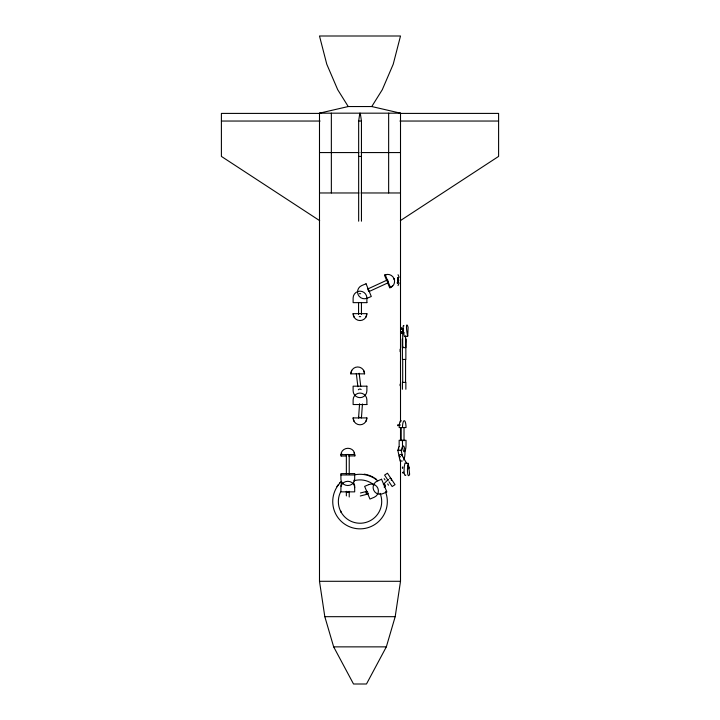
<?xml version="1.0" encoding="UTF-8"?>
<svg xmlns="http://www.w3.org/2000/svg" width="720" height="720" viewBox="0 0 720 720"><rect width="100%" height="100%" fill="white"/><g stroke="black" fill="none" stroke-linecap="round" stroke-linejoin="round"><path stroke-width="1.08" d="M397.971 279.747L397.827 281.88L397.998 277.632L397.8 278.748M407.727 336.114L408.105 327.384A6.885 1.053 81.6 0 0 406.485 326.52A6.885 1.053 81.6 0 0 407.727 336.114L404.37 336.609L403.677 333.414A6.885 1.053 81.6 0 1 404.001 325.854M358.569 417.708L359.586 403.74M362.448 403.947L361.431 417.915A1.431 0.765 4.2 0 0 361.053 417.339M398.097 425.196L397.899 425.772L398.043 424.431M363.663 370.404L364.59 373.851L350.82 373.851L351.747 370.404M354.042 317.106L353.115 313.659L366.885 313.659L365.958 317.106M354.042 421.353L353.115 417.915L366.885 417.915L365.958 421.353M358.659 221.193L358.659 121.041L359.784 113.409L360.315 113.409L361.449 121.041L361.449 221.193M400.509 421.929L400.509 113.175L371.763 106.542L348.237 106.542L319.491 113.175L319.491 581.292L324.81 616.68L333.666 646.866L353.52 684L366.48 684L386.334 646.866L395.19 616.68L400.509 581.292L400.509 460.089M346.41 455.976L341.127 456.039L341.721 453.672M399.969 424.431L399.969 425.547M397.827 281.88L398.286 279.828M402.3 461.025L400.077 461.025L397.854 450.27L398.781 447.408A6.885 1.782 -90 0 1 399.186 446.481M402.516 456.723L401.184 450.27L402.111 447.408A6.885 1.782 -90 0 1 404.613 448.488A6.885 1.782 -90 0 1 404.334 458.163L403.713 460.071M404.082 333.009L403.803 332.235M397.332 283.086L398.277 280.593M398.043 285.597L399.132 282.96M371.763 106.542L382.284 89.712L393.219 64.233L400.509 36L319.491 36L326.781 64.233L337.716 89.712L348.237 106.542M405.891 474.993L405.495 475.461A6.885 1.485 -87.1 0 1 404.361 466.029L404.964 463.203L408.321 463.374L409.626 474.255A6.885 1.485 -87.1 0 1 407.592 473.013A6.885 1.485 -87.1 0 1 408.321 463.374M392.553 285.84L389.799 287.955L387.765 283.068M383.823 483.903L388.35 479.421M400.32 220.662L498.6 156.411L498.6 113.409L399.933 113.409M386.955 281.115L384.516 275.256L385.2 274.86A6.885 6.705 60.1 0 1 394.047 278.685A6.885 6.705 60.1 0 1 390.483 287.568L385.2 274.86M398.691 448.191L398.529 450.531M368.136 288.819L386.793 280.224M369.342 291.42L387.999 282.825M384.516 275.256L386.208 274.815M360.477 492.975L366.741 491.391A1.431 1.134 75.8 0 0 366.426 493.758A1.431 1.134 75.8 0 0 368.298 493.137M360.261 495.99L367.569 494.136M348.822 454.5L346.563 454.491M341.127 456.039L340.938 454.671L354.681 454.527L354.87 455.886L348.525 455.958M319.491 113.175L400.509 113.175M320.067 113.409L221.4 113.409L221.4 156.411L319.68 220.662M221.4 121.041L320.067 121.041M358.659 121.041L361.449 121.041M399.933 121.041L498.6 121.041M319.491 152.568L358.956 152.568M361.044 152.568L400.509 152.568M358.659 156.411L361.449 156.411M319.491 192.969L358.956 192.969M361.044 192.969L400.509 192.969M359.262 293.697L360.693 293.697M359.262 316.647L360.693 316.647M397.854 450.27L401.184 450.27M340.911 474.966L354.681 474.966M319.491 581.292L400.509 581.292M324.81 616.68L395.19 616.68M333.666 646.866L386.334 646.866M388.089 480.384L384.597 475.11L387.459 473.211L395.037 484.641L392.166 486.54L389.043 481.824M384.174 478.629L385.038 479.934M387.648 483.876L388.521 485.19M401.859 454.914L406.746 463.491M407.835 465.399L408.924 467.307M353.997 452.736L354.87 455.886M398.043 274.689L399.132 277.317M397.215 282.591L397.503 283.608L398.7 279.936L398.079 282.087L398.079 277.614M359.154 373.212L360.765 386.505M356.301 373.446L357.903 386.748M405.855 389.259L405.855 382.374L402.408 382.374L402.408 389.259M405.567 335.835L405.567 342.504M405.567 359.433L405.567 382.374M404.028 427.653L404.028 440.766M402.696 329.202L402.696 346.986M402.696 359.433L402.696 382.374M402.48 440.28L402.48 444.87A6.885 1.782 -90 0 0 404.262 451.746A6.885 1.782 -90 0 0 406.035 444.87L406.035 440.28L399.15 440.28L399.15 444.87A6.885 1.782 -90 0 0 399.213 446.643M401.166 427.653L401.166 440.766M400.509 427.536L400.509 439.884M400.113 349.191L400.113 351.693M400.113 384.147L400.113 385.731M388.647 113.175L388.647 192.969M361.431 302.436L361.431 314.46M360 113.175L360 115.362M358.569 302.436L358.569 314.46M349.227 455.553L349.227 474.12M349.227 491.544L349.227 496.998M346.356 454.464L346.356 474.12M346.356 491.517L346.356 495.882M331.353 113.175L331.353 192.969M367.335 491.391A1.431 1.134 75.8 0 1 367.623 491.535M383.346 484.443A1.431 1.332 45.3 0 1 385.389 485.406A1.431 1.332 45.3 0 1 384.084 487.062M389.718 478.35A1.431 1.332 45.3 0 1 391.311 480.465M400.527 456.84A1.431 1.125 -29.7 0 1 400.185 456.849M399.861 456.768A1.431 1.125 -29.7 0 1 399.501 455.193A1.431 1.125 -29.7 0 1 401.4 454.536M401.661 454.689A1.431 1.125 -29.7 0 1 401.967 455.184M408.726 467.082A1.431 1.125 -29.7 0 1 408.582 468.774M402.48 427.554A6.885 1.782 -90 0 1 404.262 420.669A6.885 1.782 -90 0 1 406.035 427.554L399.15 427.554L399.393 424.116A6.885 1.782 -90 0 1 401.391 420.903M403.434 329.976A1.431 0.909 0 0 1 403.389 328.41M402.903 347.436A1.431 0.909 0 0 1 402.876 346.527M366.885 313.659A6.885 6.885 0 0 1 360 320.544A6.885 6.885 0 0 1 353.115 313.659M369.432 291.321A1.431 0.477 65.3 0 1 369.045 291.348M368.865 291.186A1.431 0.477 65.3 0 1 368.172 289.989M368.064 289.647A1.431 0.477 65.3 0 1 368.622 289.044M388.503 282.141A1.431 0.477 65.3 0 1 387.684 279.873M358.605 417.915A1.431 0.765 4.2 0 1 359.028 417.195M366.885 417.915A6.885 6.885 0 0 1 360 424.791A6.885 6.885 0 0 1 353.115 417.915M358.353 389.835A1.431 0.9 -6.9 0 1 359.712 389.052A1.431 0.9 -6.9 0 1 361.107 389.601M350.82 373.851A6.885 6.885 0 0 1 357.705 366.966A6.885 6.885 0 0 1 364.59 373.851M340.911 486.288A6.885 6.336 0 0 1 341.829 483.12M353.754 483.12A6.885 6.336 0 0 1 354.681 486.288L354.681 491.859L340.911 491.859L340.911 487.638A6.885 6.336 0 0 1 347.796 481.302A6.885 6.336 0 0 1 354.681 487.638M349.182 491.319A1.431 0.846 0 0 1 347.769 492.372A1.431 0.846 0 0 1 346.419 491.292M341.145 512.541A6.885 5.571 0 0 1 340.911 511.101M354.447 479.484A6.885 6.336 0 0 1 353.754 481.014M340.938 454.671A6.885 6.309 -8.1 0 1 347.895 448.281A6.885 6.309 -8.1 0 1 354.681 454.527M385.452 491.625A27.297 27.297 0 0 1 373.356 525.384A27.297 27.297 0 0 1 338.256 518.022A27.297 27.297 0 0 1 340.749 482.247M354.978 474.75A27.297 27.297 0 0 1 377.865 480.906M380.07 493.29A21.681 21.681 0 0 1 359.055 523.224A21.681 21.681 0 0 1 340.812 491.526M354.447 480.618A21.681 21.681 0 0 1 373.986 484.983M336.933 486.594A27.297 27.297 0 0 1 338.085 484.902M339.363 483.3A27.297 27.297 0 0 1 340.749 481.815M364.131 474.156A27.297 27.297 0 0 1 366.138 474.534M367.128 474.777A27.297 27.297 0 0 1 373.707 477.513M374.571 478.035A27.297 27.297 0 0 1 376.263 479.196M402.408 338.931L402.408 347.625L405.855 347.625L405.855 338.931L405.855 359.433L402.408 359.433L402.408 338.931M402.408 467.496C402.534 470.07 402.975 465.408 402.408 467.496M403.002 472.5C403.128 475.056 403.569 470.43 403.002 472.5M401.715 327.915L401.967 329.4L401.715 327.915M401.535 331.929L401.787 333.405L401.562 331.866M393.534 278.685L394.227 278.865L393.534 278.685M368.856 484.587L364.626 486.369L369.963 499.059L374.193 497.277A6.885 6.885 0 0 0 377.865 488.268A6.885 6.885 0 0 0 368.856 484.587M381.546 479.25L377.316 481.032A6.885 6.885 0 0 0 373.635 490.041A6.885 6.885 0 0 0 382.653 493.722L386.883 491.94L381.546 479.25M366.057 283.779L361.818 285.525A6.885 6.885 0 0 0 358.074 294.516A6.885 6.885 0 0 0 367.065 298.251L371.304 296.505L366.057 283.779M366.885 302.643L353.115 302.643L353.115 298.053A6.885 6.885 0 0 1 360 291.168A6.885 6.885 0 0 1 366.885 298.053L366.885 302.643M366.885 386.181L353.115 386.181L353.115 390.771A6.885 6.885 0 0 0 360 397.647A6.885 6.885 0 0 0 366.885 390.771L366.885 386.181M366.885 404.532L353.115 404.532L353.115 399.942A6.885 6.885 0 0 1 360 393.057A6.885 6.885 0 0 1 366.885 399.942L366.885 404.532M354.681 473.616L340.911 473.616L340.911 479.187A6.885 6.336 0 0 0 347.796 485.523A6.885 6.336 0 0 0 354.681 479.187L354.681 473.616"/></g></svg>
